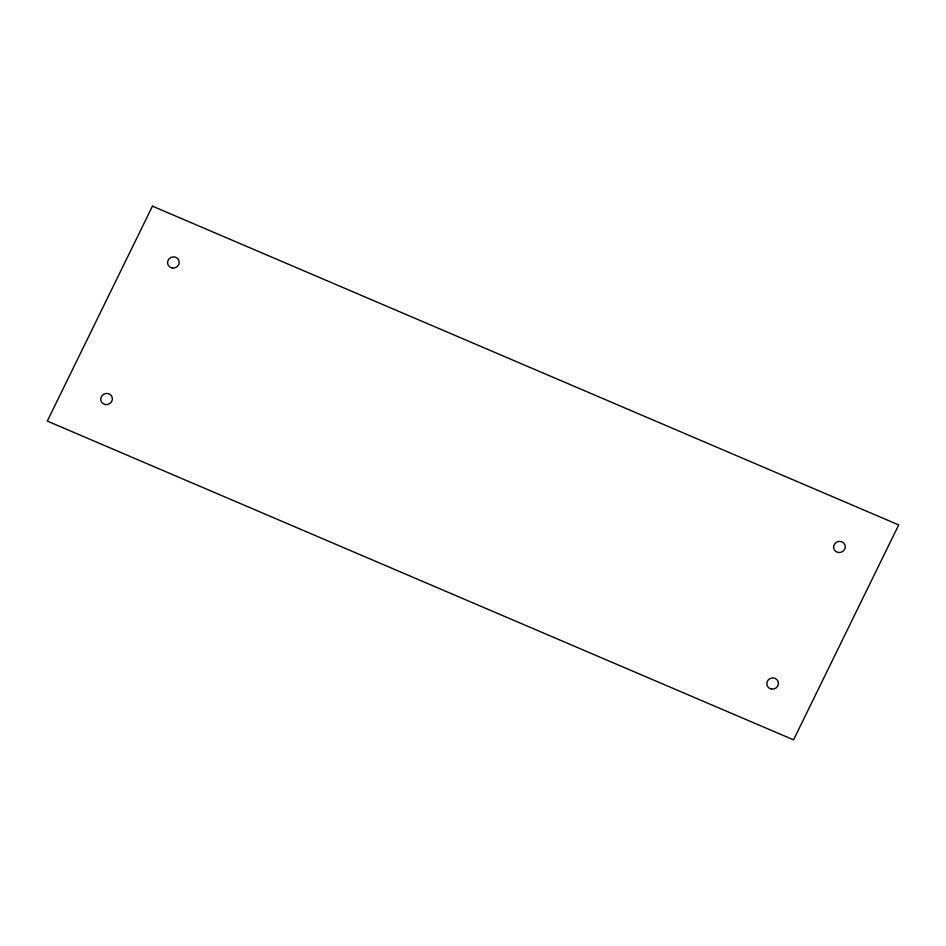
<?xml version="1.0" encoding="UTF-8"?>
<svg xmlns="http://www.w3.org/2000/svg" width="946" height="946" viewBox="0 0 946 946"><rect width="100%" height="100%" fill="white"/><g stroke="black" fill="none" stroke-linecap="round" stroke-linejoin="round"><path stroke-width="1.42" d="M152.448 206.157L47.3 421.076L793.552 739.843L898.7 524.924L152.448 206.157M105.503 404.569A5.865 5.57 -20.5 0 0 112.066 396.977A5.865 5.57 -20.5 0 0 102.133 395.523A5.865 5.57 -20.5 0 0 105.503 404.569M838.369 552.523A5.865 5.57 -20.5 0 0 844.932 544.931A5.865 5.57 -20.5 0 0 834.999 543.477A5.865 5.57 -20.5 0 0 838.369 552.523M172.314 268.014A5.865 5.57 -20.5 0 0 178.877 260.422A5.865 5.57 -20.5 0 0 168.944 258.968A5.865 5.57 -20.5 0 0 172.314 268.014M771.558 689.078A5.865 5.57 -20.5 0 0 778.12 681.487A5.865 5.57 -20.5 0 0 768.187 680.032A5.865 5.57 -20.5 0 0 771.558 689.078"/></g></svg>
